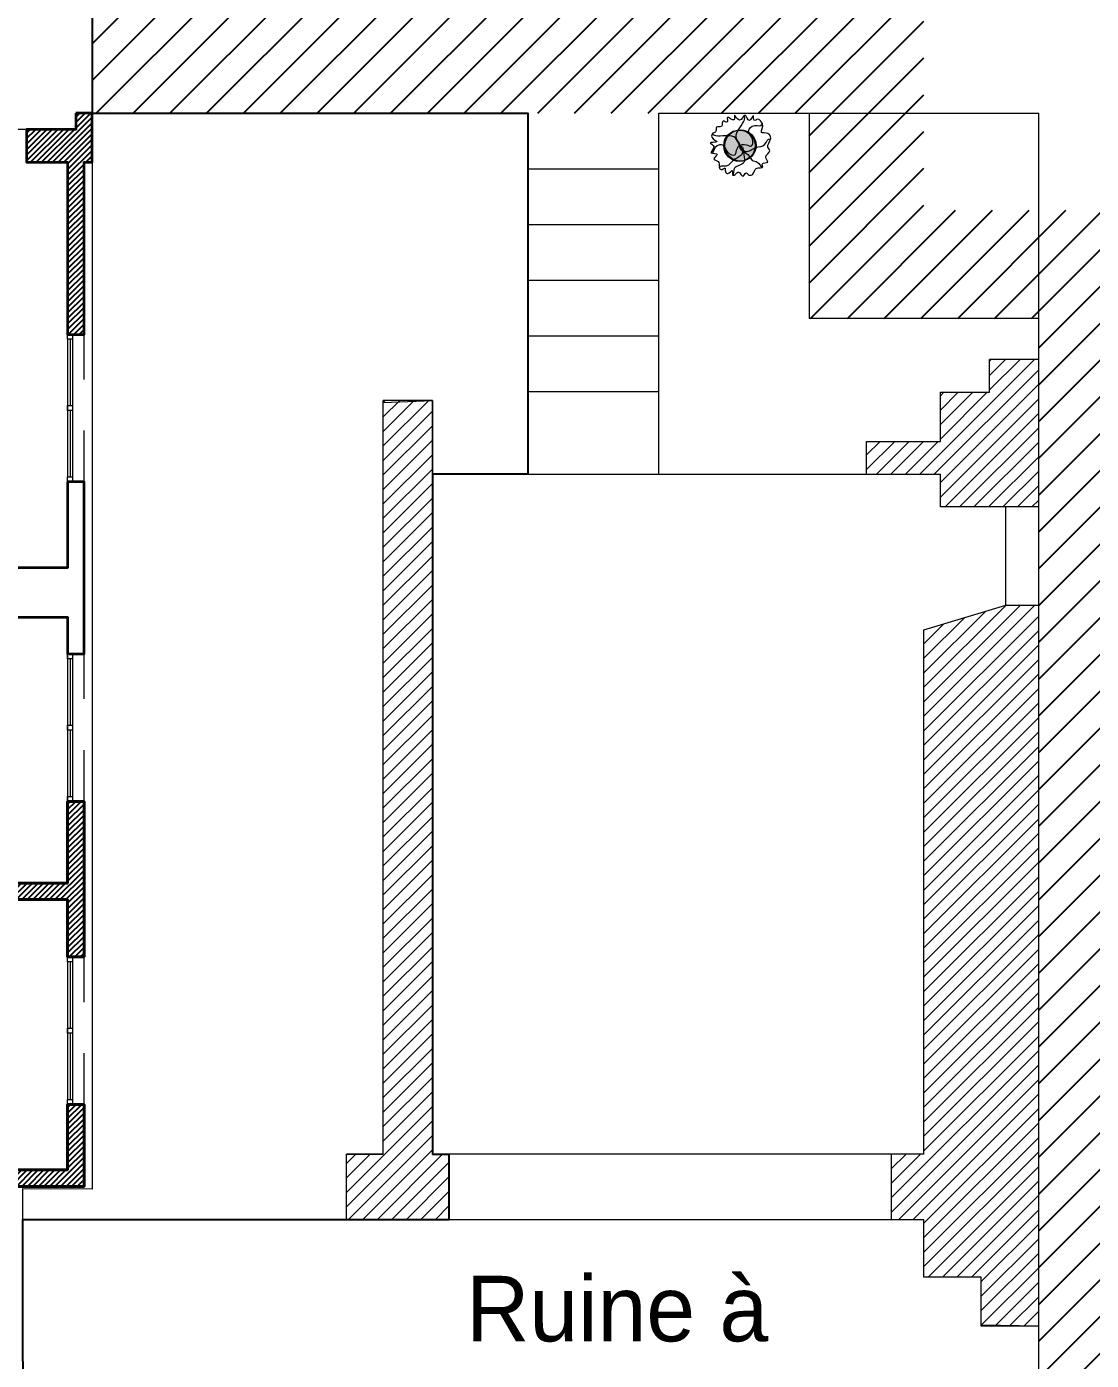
# Model space of a CAD drawing. Header units: metres. Extents: x -8 to 247, y -4 to 148.
# Drawn here: x 208.39 to 221.39, y 53.93 to 70.2 of the extents above; entities that cross this region are included whole.
import ezdxf

# ---------------------------------------------------------------- set-up
doc = ezdxf.new("R2010")
doc.units = ezdxf.units.M
doc.header["$LTSCALE"] = 5
for name, pattern in [('CACHÉ', [0.25, 0.125, -0.125]), ('CONTINU', [0]), ('DISCONTINU', [0.75, 0.5, -0.25])]:
    doc.linetypes.add(name, pattern=pattern)
for name, color, linetype, lineweight in [('00_tx_rep_local', 7, 'Continuous', 5), ('800 Espace-vert', 8, 'Continuous', 5), ('900 equipement', 150, 'Continuous', 0), ('A_chass', 4, 'Continuous', 20), ('A_MURS_STRU', 7, 'Continuous', 35)]:
    doc.layers.add(name, color=color, linetype=linetype, lineweight=lineweight)
for name, color, linetype in [('_contour jardin', 3, 'Continuous'), ('A_HACH_CLOIS', 7, 'CONTINU'), ('A_MUR_CLOI', 7, 'Continuous'), ('Circulation jardin', 31, 'Continuous')]:
    doc.layers.add(name, color=color, linetype=linetype)
doc.styles.add('GOTHICE', font='GOTHICE')

msp = doc.modelspace()

# ---------------------------------------------------------------- hatches: boundary and pattern name
at = {"layer": '800 Espace-vert'}
msp.add_hatch(color=8, dxfattribs=at).paths.add_polyline_path([(217.282, 68.752, 1), (216.901, 68.752, 1)])
at = {"layer": '800 Espace-vert', "linetype": 'Continuous'}
h = msp.add_hatch(dxfattribs=at)
h.set_pattern_fill('ANSI31', color=8, style=0)
h.set_pattern_definition([(45, (-735.87418, -5797.39227), (-0.0883883476, 0.0883883476), [])])
h.paths.add_polyline_path([(220.744, 66.143), (220.144, 66.143), (220.144, 65.743), (219.544, 65.743), (219.544, 65.143), (218.644, 65.143), (218.644, 64.743), (219.544, 64.743), (219.544, 64.343), (220.144, 64.343), (220.744, 64.343)])
h.paths.add_polyline_path([(220.744, 63.143), (220.344, 63.143), (219.344, 62.843), (219.344, 56.443), (218.944, 56.443), (218.944, 55.643), (219.344, 55.643), (219.344, 54.943), (220.044, 54.943), (220.044, 54.343), (220.744, 54.343)])
h.paths.add_polyline_path([(212.744, 56.443), (212.294, 56.443), (212.294, 55.643), (213.544, 55.643), (213.544, 56.443), (213.344, 56.443), (213.344, 65.643), (212.744, 65.643)])
at = {"layer": 'A_HACH_CLOIS'}
h = msp.add_hatch(dxfattribs=at)
h.set_pattern_fill('ANSI31', color=8, scale=0.015, style=0)
h.paths.add_polyline_path([(203.091, 59.75), (203.091, 59.55), (205.591, 59.55), (205.591, 59.75)])
edge = h.paths.add_edge_path()
edge.add_line((206.341, 59.75), (206.341, 59.55))
edge.add_line((206.341, 59.55), (208.891, 59.55))
edge.add_line((208.891, 59.55), (208.891, 58.85))
edge.add_line((208.891, 58.85), (209.091, 58.85))
edge.add_line((209.091, 58.85), (209.091, 60.749))
edge.add_line((209.091, 60.749), (208.891, 60.749))
edge.add_line((208.891, 60.749), (208.891, 59.75))
edge.add_line((208.891, 59.75), (206.341, 59.75))
edge.add_line((206.341, 59.75), (206.341, 59.55))
h = msp.add_hatch(dxfattribs=at)
h.set_pattern_fill('ANSI31', color=8, scale=0.015, style=0)
h.paths.add_polyline_path([(205.866, 56.25), (205.866, 56.05), (207.991, 56.05), (207.991, 55.95), (208.091, 55.95), (208.091, 56.05), (209.091, 56.05), (209.091, 57.05), (208.891, 57.049), (208.891, 56.25)])
at = {"layer": 'A_MUR_CLOI'}
h = msp.add_hatch(dxfattribs=at)
h.set_pattern_fill('ANSI31', color=8, scale=0.015, style=0)
h.paths.add_polyline_path([(193.991, 68.249), (194.591, 68.249), (194.591, 68.949), (194.391, 68.949), (194.391, 69.149), (194.191, 69.149), (194.191, 68.949), (193.991, 68.949)])
h.paths.add_polyline_path([(197.591, 68.229), (197.591, 68.729), (198.191, 68.729), (198.191, 68.229)])
h.paths.add_polyline_path([(197.591, 68.749), (198.191, 68.749), (198.191, 68.949), (197.991, 68.949), (197.991, 69.149), (197.791, 69.149), (197.791, 68.949), (197.591, 68.949)])
h.paths.add_polyline_path([(201.191, 67.949), (201.791, 67.949), (201.791, 68.949), (201.591, 68.949), (201.591, 69.149), (201.391, 69.149), (201.391, 68.949), (201.191, 68.949)])
h.paths.add_polyline_path([(204.791, 68.229), (205.391, 68.229), (205.391, 68.949), (205.191, 68.949), (205.191, 69.149), (204.991, 69.149), (204.991, 68.949), (204.791, 68.949)])
h.paths.add_polyline_path([(208.991, 69.149), (208.991, 68.949), (208.391, 68.949), (208.391, 68.549), (208.891, 68.549), (208.891, 66.449), (209.091, 66.449), (209.091, 68.549), (209.191, 68.549), (209.191, 69.149)])
h.paths.add_polyline_path([(208.391, 71.949), (209.191, 71.949), (209.191, 71.349), (208.991, 71.349), (208.991, 71.549), (208.391, 71.549)])
h.paths.add_polyline_path([(204.791, 71.949), (204.791, 71.549), (204.991, 71.549), (204.991, 71.349), (205.191, 71.349), (205.191, 71.549), (205.391, 71.549), (205.391, 71.949)])
h.paths.add_polyline_path([(201.191, 71.949), (201.191, 71.549), (201.391, 71.549), (201.391, 71.349), (201.591, 71.349), (201.591, 71.549), (201.791, 71.549), (201.791, 71.949)])
h.paths.add_polyline_path([(197.591, 71.949), (197.591, 71.549), (197.791, 71.549), (197.791, 71.349), (197.991, 71.349), (197.991, 71.549), (198.191, 71.549), (198.191, 71.949)])
h.paths.add_polyline_path([(193.991, 71.949), (193.991, 71.549), (194.191, 71.549), (194.191, 71.349), (194.391, 71.349), (194.391, 71.549), (194.591, 71.549), (194.591, 71.949)])
h.paths.add_polyline_path([(190.391, 71.949), (190.391, 71.549), (190.591, 71.549), (190.591, 71.349), (190.791, 71.349), (190.791, 71.549), (190.991, 71.549), (190.991, 71.949)])
h.paths.add_polyline_path([(186.941, 71.949), (186.941, 71.349), (187.241, 71.349), (187.241, 71.549), (187.391, 71.549), (187.391, 71.949)])
h.paths.add_polyline_path([(186.741, 71.349), (186.741, 71.949), (186.891, 71.949), (186.891, 71.349)])
h.paths.add_polyline_path([(183.166, 71.549), (183.166, 71.949), (183.816, 71.949), (183.816, 71.549)])
at = {"layer": 'Circulation jardin'}
h = msp.add_hatch(dxfattribs=at)
h.set_pattern_fill('ANSI31', color=8, scale=0.1, style=0)
h.paths.add_polyline_path([(201.69, 112.211), (201.125, 107.516), (194.438, 108.337), (193.68, 101.895), (186.914, 102.691), (186.741, 101.28), (186.73, 101.192), (193.478, 100.391), (190.839, 79.117), (184.663, 73.649), (183.359, 73.649), (183.166, 71.949), (186.891, 71.949), (186.941, 73.649), (190.104, 76.449), (200.191, 76.449), (201.96, 74.865), (201.791, 71.949), (203.301, 71.949), (203.472, 74.855), (204.901, 76.449), (212.568, 76.439), (214.709, 73.92), (214.709, 71.949), (209.191, 71.949), (209.191, 69.149), (217.944, 69.149), (217.944, 66.643), (220.744, 66.643), (220.744, 45.515), (230.944, 45.515), (230.944, 56.515), (239.48, 56.515), (237.208, 66.055), (230.944, 66.055), (230.944, 90.155), (228.17, 90.155), (217.944, 90.155), (217.944, 71.949), (215.873, 71.949), (215.873, 94.9), (216.702, 95.399), (221.874, 95.4), (221.874, 96.628), (221.174, 96.628), (221.174, 98.066), (221.874, 98.066), (221.874, 99.296), (220.664, 99.296), (220.74, 108.236), (215.866, 108.88), (215.873, 105.784), (202.659, 107.29), (203.228, 112.022)])
h.paths.add_polyline_path([(203.323, 88.137), (202.579, 78.043), (191.991, 78.043)], flags=16)
h.paths.add_polyline_path([(204.834, 88.095), (204.093, 78.043), (213.702, 78.043)], flags=16)
h.paths.add_polyline_path([(194.875, 99.384), (192.551, 80.564), (203.15, 90.005)], flags=16)
h.paths.add_polyline_path([(196.302, 100.049), (203.592, 91.786), (204.129, 99.079)], flags=16)
h.paths.add_polyline_path([(205.63, 98.893), (205.103, 91.744), (212.213, 98.077)], flags=16)
h.paths.add_polyline_path([(214.709, 98.278), (205.276, 89.877), (214.709, 79.185)], flags=16)
h.paths.add_polyline_path([(195.733, 106.657), (214.709, 104.327), (214.709, 99.289), (195.156, 101.712)], flags=16)
h.paths.add_polyline_path([(219.344, 88.699), (219.344, 67.964), (222.144, 67.964), (222.144, 57.915), (229.544, 57.915), (229.544, 88.699)], flags=16)
h.paths.add_polyline_path([(222.144, 56.515), (229.544, 56.515), (229.544, 46.915), (222.144, 46.915)], flags=16)
h.paths.add_polyline_path([(230.944, 64.655), (236.103, 64.655), (237.707, 57.915), (230.944, 57.915)], flags=16)

# ---------------------------------------------------------------- linework, layer by layer
at = {"layer": '800 Espace-vert', "color": 8}
for p, q in [((209.191, 69.149), (214.507, 69.149)), ((216.107, 69.149), (220.744, 69.149)), ((217.944, 69.149), (217.944, 66.643)), ((220.744, 66.643), (220.744, 69.149)), ((214.507, 68.47), (216.107, 68.47)), ((214.507, 67.79), (216.107, 67.79)), ((214.507, 67.11), (216.107, 67.11)), ((220.744, 66.643), (217.944, 66.643)), ((214.507, 66.43), (216.107, 66.43)), ((214.507, 65.75), (216.107, 65.75))]:
    msp.add_line(p, q, dxfattribs=at)
at = {"layer": '800 Espace-vert', "color": 8, "linetype": 'Continuous'}
for p, q in [((214.507, 64.743), (214.507, 69.149)), ((216.107, 64.743), (216.107, 69.149)), ((220.744, 54.343), (220.744, 66.643)), ((220.144, 65.743), (220.144, 66.143)), ((220.744, 66.143), (220.144, 66.143)), ((213.344, 65.643), (212.744, 65.643)), ((212.744, 56.443), (212.744, 65.643)), ((213.344, 56.443), (213.344, 65.643)), ((219.544, 65.743), (220.144, 65.743)), ((219.544, 65.143), (219.544, 65.743)), ((218.644, 65.143), (219.544, 65.143)), ((218.644, 64.743), (218.644, 65.143)), ((213.344, 64.743), (219.544, 64.743)), ((219.544, 64.343), (219.544, 64.743)), ((220.744, 64.343), (219.544, 64.343)), ((220.344, 63.143), (220.344, 64.343)), ((219.344, 62.843), (220.344, 63.143)), ((220.344, 63.143), (220.744, 63.143)), ((219.344, 56.443), (219.344, 62.843)), ((212.744, 56.443), (212.294, 56.443)), ((212.294, 55.643), (212.294, 56.443)), ((219.344, 56.443), (213.344, 56.443)), ((213.544, 55.643), (213.544, 56.443)), ((218.944, 56.443), (218.944, 55.643)), ((219.344, 55.643), (212.294, 55.643)), ((219.344, 54.943), (219.344, 55.643)), ((220.044, 54.943), (219.344, 54.943)), ((220.044, 54.343), (220.044, 54.943)), ((220.744, 54.343), (220.044, 54.343))]:
    msp.add_line(p, q, dxfattribs=at)
at = {"layer": '800 Espace-vert', "color": 8}
msp.add_lwpolyline([(230.944, 45.515), (220.744, 45.515), (220.744, 54.343), (220.044, 54.357), (220.044, 54.943), (219.344, 54.943), (219.344, 55.643), (212.294, 55.643), (212.294, 56.443), (212.744, 56.443), (212.744, 65.618), (213.344, 65.643), (213.344, 64.743), (214.507, 64.743), (214.507, 69.149), (209.191, 69.149), (209.191, 56.017), (208.341, 56.02), (208.341, 54.35), (208.368, 38.378), (244.275, 38.415)], dxfattribs=at)
for centre in [(217.091, 68.752), (217.105, 68.755)]:
    msp.add_circle(centre, 0.191, dxfattribs=at)
at = {"layer": '800 Espace-vert', "color": 8, "linetype": 'Continuous', "start_tangent": (0.516499, -0.856288), "end_tangent": (0.571008, -0.820944)}
msp.add_spline([(217.372, 69.018), (217.362, 68.913), (217.439, 68.902), (217.473, 68.842), (217.439, 68.732), (217.462, 68.69), (217.412, 68.612), (217.436, 68.552), (217.37, 68.527), (217.378, 68.495), (217.296, 68.475), (217.255, 68.405), (217.208, 68.394), (217.172, 68.419), (217.137, 68.38), (217.08, 68.429), (217.039, 68.401), (217.015, 68.392), (217.001, 68.448), (216.95, 68.412), (216.921, 68.435), (216.916, 68.478), (216.867, 68.46), (216.847, 68.49), (216.83, 68.559), (216.778, 68.591), (216.821, 68.646), (216.748, 68.668), (216.78, 68.741), (216.736, 68.787), (216.814, 68.797), (216.754, 68.857), (216.768, 68.903), (216.805, 68.929), (216.811, 68.979), (216.872, 68.987), (216.892, 69.052), (216.943, 69.038), (216.944, 69.095), (217.026, 69.067), (217.03, 69.123), (217.092, 69.062), (217.161, 69.124), (217.213, 69.059), (217.262, 69.116), (217.272, 69.062), (217.313, 69.075), (217.372, 69.018)], degree=3, dxfattribs=at)
at = {"layer": '800 Espace-vert', "color": 8}
for points, start_tangent, end_tangent in [([(217.1, 68.743), (217.058, 68.829), (217.127, 69.021), (217.154, 69.117)], (0.16158, 0.98686), (-0.301301, 0.953529)), ([(217.109, 68.748), (217.057, 68.828), (216.858, 68.87), (216.761, 68.896)], (-0.926926, 0.375245), (-0.65772, 0.753263)), ([(217.1, 68.743), (217.177, 68.763), (217.236, 68.748), (217.252, 68.83), (217.204, 68.929), (217.278, 69), (217.366, 69.011)], (-0.248629, 0.968599), (0.108955, 0.994047)), ([(217.109, 68.748), (217.052, 68.693), (217.034, 68.635), (216.956, 68.663), (216.896, 68.756), (216.797, 68.73), (216.742, 68.66)], (-0.697984, 0.716113), (-0.905695, 0.42393)), ([(217.109, 68.748), (217.126, 68.655), (217.022, 68.578), (216.93, 68.504), (216.84, 68.483)], (0.454314, -0.890842), (-0.169634, -0.985507)), ([(217.109, 68.748), (217.145, 68.642), (217.144, 68.545), (217.028, 68.472), (217.009, 68.385)], (0.94823, -0.317584), (-0.47219, -0.881497)), ([(217.1, 68.753), (217.211, 68.624), (217.248, 68.572), (217.309, 68.551), (217.371, 68.488)], (-0.640506, -0.767953), (0.864539, -0.502566)), ([(217.1, 68.743), (217.171, 68.681), (217.291, 68.729), (217.402, 68.769), (217.466, 68.834)], (0.524597, -0.85135), (0.929959, -0.367662))]:
    msp.add_spline(points, degree=3, dxfattribs=dict(at, start_tangent=start_tangent, end_tangent=end_tangent))
at = {"layer": '900 equipement', "color": 8, "linetype": 'Continuous'}
msp.add_line((208.891, 62.521), (208.891, 60.521), dxfattribs=at)
at = {"layer": '_contour jardin', "color": 8}
msp.add_lwpolyline([(188.327, 114.194), (183.166, 71.949), (209.191, 71.949), (209.191, 69.149), (214.507, 69.149), (214.507, 64.743), (213.344, 64.743), (213.344, 56.443), (213.544, 56.443), (213.544, 55.643), (208.341, 55.643), (208.359, 38.378), (244.275, 38.415), (246.5, 41.324), (225.834, 125.748), (214.408, 124.754), (212.702, 110.858)], close=True, dxfattribs=at)
at = {"layer": 'A_chass', "color": 8, "linetype": 'CACHÉ'}
for p, q in [((208.391, 68.949), (205.391, 68.949)), ((209.091, 64.649), (209.091, 66.449)), ((209.091, 60.749), (209.091, 62.549)), ((209.091, 57.05), (209.091, 58.85))]:
    msp.add_line(p, q, dxfattribs=at)
at = {"layer": 'A_chass', "color": 8, "linetype": 'Continuous'}
for p, q in [((208.891, 66.389), (208.891, 64.709)), ((208.921, 66.389), (208.921, 65.579)), ((208.921, 65.519), (208.921, 64.709)), ((208.891, 62.489), (208.891, 60.809)), ((208.921, 62.489), (208.921, 61.679)), ((208.921, 61.619), (208.921, 60.809)), ((208.891, 58.79), (208.891, 57.11)), ((208.921, 58.79), (208.921, 57.98)), ((208.921, 57.92), (208.921, 57.109))]:
    msp.add_line(p, q, dxfattribs=at)
for points in [[(208.951, 66.449), (208.951, 64.649), (208.891, 64.649), (208.891, 64.709), (208.951, 64.709)], [(208.951, 66.389), (208.891, 66.389), (208.891, 66.449), (208.951, 66.449)], [(208.951, 65.519), (208.891, 65.519), (208.891, 65.579), (208.951, 65.579)], [(208.951, 62.549), (208.951, 60.749), (208.891, 60.749), (208.891, 60.809), (208.951, 60.809)], [(208.951, 62.489), (208.891, 62.489), (208.891, 62.549), (208.951, 62.549)], [(208.951, 61.619), (208.891, 61.619), (208.891, 61.679), (208.951, 61.679)], [(208.951, 58.85), (208.951, 57.05), (208.891, 57.049), (208.891, 57.11), (208.951, 57.109)], [(208.951, 58.79), (208.891, 58.79), (208.891, 58.85), (208.951, 58.85)], [(208.951, 57.92), (208.891, 57.92), (208.891, 57.98), (208.951, 57.98)]]:
    msp.add_lwpolyline(points, dxfattribs=at)
at = {"layer": 'A_MURS_STRU', "color": 8, "linetype": 'Continuous'}
for points in [[(208.991, 69.149), (208.991, 68.949), (208.391, 68.949), (208.391, 68.549), (208.891, 68.549), (208.891, 66.449), (209.091, 66.449), (209.091, 68.549), (209.191, 68.549), (209.191, 69.149)], [(208.891, 64.649), (208.891, 63.599), (208.241, 63.599), (208.241, 62.999), (208.891, 62.999), (208.891, 62.549), (209.091, 62.549), (209.091, 64.649)]]:
    msp.add_lwpolyline(points, close=True, dxfattribs=at)
at = {"layer": 'A_MURS_STRU', "color": 8}
msp.add_lwpolyline([(206.341, 59.75), (206.341, 59.55), (208.891, 59.55), (208.891, 58.85), (209.091, 58.85), (209.091, 60.749), (208.891, 60.749), (208.891, 59.75), (206.341, 59.75), (206.341, 59.55)], dxfattribs=at)
at = {"layer": 'A_MURS_STRU', "color": 8, "linetype": 'Continuous'}
for points in [[(208.891, 59.75), (208.891, 60.749), (209.091, 60.749), (209.091, 58.85), (208.891, 58.85), (208.891, 59.55)], [(206.341, 59.75), (208.891, 59.75)], [(208.891, 59.55), (206.341, 59.55)], [(208.891, 56.25), (208.891, 57.05), (209.091, 57.05), (209.091, 56.05)], [(205.866, 56.25), (208.891, 56.25)], [(209.091, 56.05), (208.091, 56.05)]]:
    msp.add_lwpolyline(points, dxfattribs=at)
at = {"layer": 'A_MURS_STRU', "color": 8}
msp.add_lwpolyline([(205.866, 56.25), (205.866, 56.05), (207.991, 56.05), (207.991, 55.95), (208.091, 55.95), (208.091, 56.05), (209.091, 56.05), (209.091, 57.05), (208.891, 57.049), (208.891, 56.25), (205.866, 56.25)], close=True, dxfattribs=at)

# ---------------------------------------------------------------- texts
at = {"layer": '00_tx_rep_local', "color": 8, "linetype": 'DISCONTINU', "style": 'GOTHICE'}
msp.add_text('Ruine à', height=0.8, dxfattribs=at).set_placement((213.755, 54.158))

doc.saveas('drawing.dxf')
